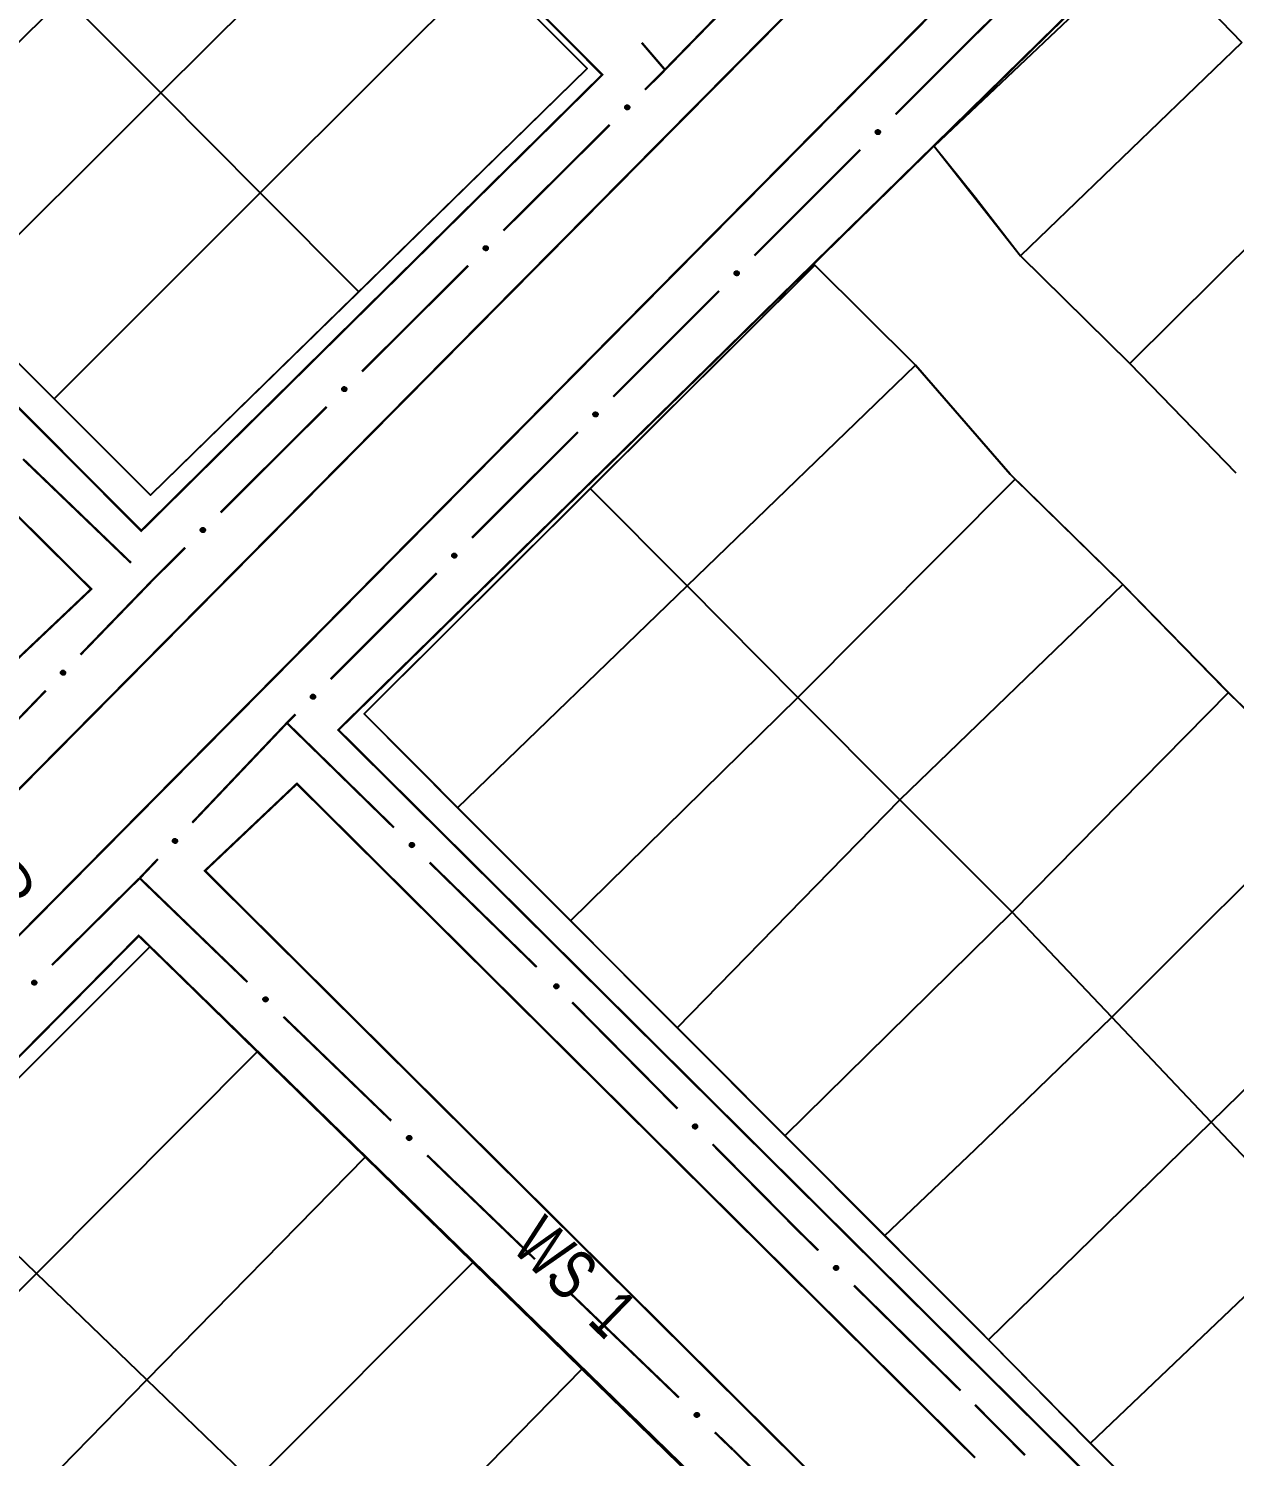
# Model space of a CAD drawing. Extents: x 205150 to 206910, y 4858726 to 4860849.
# Drawn here: x 205720.7 to 205817.3, y 4860482.7 to 4860597.2 of the extents above; entities that cross this region are included whole.
import ezdxf

# ---------------------------------------------------------------- set-up
doc = ezdxf.new("R2010")
doc.units = 0
doc.header["$LTSCALE"] = 1.5
doc.header["$MEASUREMENT"] = 0
doc.linetypes.add('TRACO_25', pattern=[8, 3, -1, 1, -1, 1, -1])
for name, color, linetype in [('CD-MALHA-LOTES', 7, 'CONTINUOUS'), ('RU-QUADRAS', 6, 'CONTINUOUS'), ('SV-EIXO-RUA-N-PAV', 6, 'CONTINUOUS'), ('SV-RUA-NAO-PAV-S-GUIA-C-GUIA', 7, 'CONTINUOUS'), ('SV-TXT-RUA-N-PAV-S-GUIA-C-GUIA', 7, 'CONTINUOUS')]:
    doc.layers.add(name, color=color, linetype=linetype)
doc.styles.add('ARIAL', font='ARIAL.TTF')

msp = doc.modelspace()

# ---------------------------------------------------------------- linework, layer by layer
at = {"layer": 'CD-MALHA-LOTES'}
for points in [[(205731.26, 4860592.01), (205749.38, 4860610.04)], [(205810.28, 4860603.91), (205793.21, 4860587.75), (205796.49, 4860583.66), (205800.13, 4860578.96)], [(205810.28, 4860603.91), (205817.86, 4860596.05)], [(205739.22, 4860584), (205757.32, 4860602.08)], [(205757.32, 4860602.08), (205765.4, 4860593.97), (205747.11, 4860576.08)], [(205706.9, 4860583.33), (205723.55, 4860599.75)], [(205723.55, 4860599.75), (205731.26, 4860592.01)], [(205817.86, 4860596.05), (205800.13, 4860578.96)], [(205714.69, 4860575.52), (205731.26, 4860592.01)], [(205731.26, 4860592.01), (205739.22, 4860584)], [(205826.14, 4860587.46), (205808.9, 4860570.34)], [(205722.71, 4860567.5), (205739.22, 4860584)], [(205739.22, 4860584), (205747.11, 4860576.08)], [(205808.9, 4860570.34), (205800.13, 4860578.96)], [(205765.66, 4860560.3), (205783.65, 4860578.22), (205791.72, 4860570.2)], [(205714.69, 4860575.52), (205722.71, 4860567.5)], [(205747.11, 4860576.08), (205730.42, 4860559.77), (205722.71, 4860567.5)], [(205773.42, 4860552.5), (205791.72, 4860570.2)], [(205791.72, 4860570.2), (205799.3, 4860561.46), (205799.7, 4860561.07)], [(205817.39, 4860561.57), (205808.9, 4860570.34)], [(205782.3, 4860543.57), (205799.7, 4860561.07)], [(205808.32, 4860552.62), (205799.7, 4860561.07)], [(205755.03, 4860534.72), (205747.53, 4860542.24), (205765.66, 4860560.3)], [(205773.42, 4860552.5), (205765.66, 4860560.3)], [(205755.03, 4860534.72), (205773.42, 4860552.5)], [(205782.3, 4860543.57), (205773.42, 4860552.5)], [(205808.32, 4860552.62), (205790.47, 4860535.37)], [(205808.32, 4860552.62), (205816.79, 4860543.95)], [(205764.07, 4860525.65), (205782.3, 4860543.57)], [(205790.47, 4860535.37), (205782.3, 4860543.57)], [(205816.79, 4860543.95), (205799.45, 4860526.37)], [(205816.79, 4860543.95), (205825.21, 4860535.68)], [(205772.61, 4860517.08), (205790.47, 4860535.37)], [(205799.45, 4860526.37), (205796.49, 4860529.31), (205790.47, 4860535.37)], [(205825.21, 4860535.68), (205807.45, 4860517.93)], [(205755.03, 4860534.72), (205764.07, 4860525.65)], [(205815.41, 4860509.53), (205833.66, 4860527.36)], [(205781.24, 4860508.43), (205799.45, 4860526.37)], [(205807.45, 4860517.93), (205799.45, 4860526.37)], [(205764.07, 4860525.65), (205772.61, 4860517.08)], [(205712.57, 4860505.81), (205730.36, 4860523.59), (205738.98, 4860515.16)], [(205772.61, 4860517.08), (205781.24, 4860508.43)], [(205789.22, 4860500.42), (205796.49, 4860507.34), (205807.45, 4860517.93)], [(205815.41, 4860509.53), (205807.45, 4860517.93)], [(205721.3, 4860497.39), (205738.98, 4860515.16)], [(205747.62, 4860506.72), (205738.98, 4860515.16)], [(205797.57, 4860492.09), (205815.41, 4860509.53)], [(205823.63, 4860500.85), (205815.41, 4860509.53)], [(205781.24, 4860508.43), (205789.22, 4860500.42)], [(205730.13, 4860488.87), (205747.62, 4860506.72)], [(205756.26, 4860498.27), (205747.62, 4860506.72)], [(205721.3, 4860497.39), (205712.57, 4860505.81)], [(205789.22, 4860500.42), (205797.57, 4860492.09)], [(205823.63, 4860500.85), (205805.73, 4860483.79)], [(205738.64, 4860480.65), (205756.26, 4860498.27)], [(205764.99, 4860489.74), (205756.26, 4860498.27)], [(205704.03, 4860480.03), (205721.3, 4860497.39)], [(205730.13, 4860488.87), (205721.3, 4860497.39)], [(205805.73, 4860483.79), (205797.57, 4860492.09)], [(205747.61, 4860472), (205764.99, 4860489.74)], [(205773.91, 4860481.02), (205764.99, 4860489.74)], [(205712.88, 4860471.25), (205730.13, 4860488.87)], [(205738.64, 4860480.65), (205730.13, 4860488.87)], [(205805.73, 4860483.79), (205814.63, 4860474.9)]]:
    msp.add_lwpolyline(points, dxfattribs=at)
at = {"layer": 'RU-QUADRAS'}
for points in [[(205640.7, 4860718.18), (205729.21, 4860630.27), (205765.4, 4860593.97), (205730.42, 4860559.77), (205660, 4860630.27), (205612.53, 4860676.96)], [(205730.36, 4860523.59), (205738.98, 4860515.16), (205747.62, 4860506.72), (205756.26, 4860498.27), (205764.99, 4860489.74), (205773.91, 4860481.02), (205781.98, 4860473.13), (205789.89, 4860465.39), (205798.71, 4860456.32), (205807.12, 4860447.72), (205796.49, 4860436.51), (205772.31, 4860412.38), (205695.37, 4860488.6)]]:
    msp.add_lwpolyline(points, close=True, dxfattribs=at)
for points in [[(205828.22, 4860621.73), (205810.28, 4860603.91), (205793.21, 4860587.75), (205800.13, 4860578.96), (205808.9, 4860570.34), (205817.39, 4860561.57)], [(205824.87, 4860536.01), (205816.45, 4860544.28), (205807.99, 4860552.97), (205799.3, 4860561.46), (205791.72, 4860570.2), (205783.65, 4860578.22), (205747.53, 4860542.24), (205796.49, 4860493.19), (205805.39, 4860484.13), (205814.3, 4860475.23), (205822.89, 4860466.74)]]:
    msp.add_lwpolyline(points, dxfattribs=at)
at = {"layer": 'SV-EIXO-RUA-N-PAV', "const_width": 0.18, "flags": 128}
for points in [[(205796.49, 4860596.66), (205805.07, 4860605.05)], [(205771.64, 4860593.87), (205778.44, 4860600.84)], [(205769.78, 4860596.04), (205771.08, 4860594.52)], [(205790.12, 4860590.29), (205796.48, 4860596.65)], [(205796.48, 4860596.65), (205796.49, 4860596.66)], [(205770.04, 4860592.27), (205771.46, 4860593.68)], [(205771.08, 4860594.52), (205771.64, 4860593.87)], [(205771.46, 4860593.68), (205771.64, 4860593.87)], [(205758.7, 4860580.98), (205767.21, 4860589.45)], [(205778.81, 4860578.98), (205787.29, 4860587.46)], [(205747.37, 4860569.69), (205755.87, 4860578.16)], [(205767.49, 4860567.66), (205775.98, 4860576.15)], [(205736.04, 4860558.39), (205744.54, 4860566.86)], [(205757.86, 4860558.03), (205764.66, 4860564.83)], [(205720.21, 4860562.67), (205728.86, 4860554.35)], [(205756.18, 4860556.35), (205757.59, 4860557.76)], [(205757.59, 4860557.76), (205757.86, 4860558.03)], [(205730.44, 4860552.82), (205733.2, 4860555.57)], [(205724.81, 4860546.99), (205730.37, 4860552.74)], [(205730.37, 4860552.74), (205730.44, 4860552.82)], [(205744.86, 4860545.03), (205753.35, 4860553.52)], [(205718.77, 4860540.73), (205722.03, 4860544.11)], [(205741.35, 4860541.52), (205742.04, 4860542.21)], [(205733.76, 4860533.52), (205741.33, 4860541.5)], [(205741.33, 4860541.5), (205741.35, 4860541.52)], [(205741.35, 4860541.52), (205749.93, 4860533.13)], [(205729.56, 4860529.08), (205731.01, 4860530.61)], [(205752.79, 4860530.33), (205761.37, 4860521.95)], [(205722.53, 4860522.12), (205728.92, 4860528.46)], [(205728.92, 4860528.46), (205729.56, 4860529.08)], [(205729.56, 4860529.08), (205738.19, 4860520.75)], [(205764.21, 4860519.13), (205772.65, 4860510.6)], [(205741.07, 4860517.98), (205749.71, 4860509.64)], [(205775.46, 4860507.75), (205781.79, 4860501.36)], [(205752.59, 4860506.87), (205754.75, 4860504.78)], [(205754.75, 4860504.78), (205755.15, 4860504.4)], [(205755.15, 4860504.4), (205761.23, 4860498.54)], [(205781.79, 4860501.36), (205782.03, 4860501.11)], [(205782.03, 4860501.11), (205783.93, 4860499.25)], [(205786.78, 4860496.44), (205795.32, 4860488.02)], [(205764.11, 4860495.77), (205772.76, 4860487.45)], [(205796.96, 4860486.39), (205796.49, 4860486.87)], [(205800.49, 4860482.84), (205796.96, 4860486.39)], [(205775.64, 4860484.67), (205777.08, 4860483.28)], [(205777.08, 4860483.28), (205777.11, 4860483.26)], [(205777.11, 4860483.26), (205784.19, 4860476.25)]]:
    msp.add_lwpolyline(points, dxfattribs=at)
at = {"layer": 'SV-EIXO-RUA-N-PAV', "flags": 128}
for points in [[(205768.44, 4860590.84), (205768.59, 4860591.04)], [(205768.44, 4860590.86), (205768.57, 4860591.03)], [(205768.44, 4860590.89), (205768.55, 4860591.03)], [(205768.45, 4860590.79), (205768.64, 4860591.04)], [(205768.45, 4860590.81), (205768.62, 4860591.03)], [(205768.45, 4860590.91), (205768.53, 4860591.01)], [(205768.45, 4860590.93), (205768.52, 4860591.01)], [(205768.46, 4860590.78), (205768.66, 4860591.03)], [(205768.47, 4860590.76), (205768.68, 4860591.02)], [(205768.48, 4860590.75), (205768.7, 4860591.01)], [(205768.49, 4860590.74), (205768.72, 4860591.01)], [(205768.51, 4860590.73), (205768.73, 4860590.99)], [(205768.52, 4860590.71), (205768.74, 4860590.99)], [(205768.54, 4860590.71), (205768.75, 4860590.97)], [(205768.55, 4860590.69), (205768.77, 4860590.96)], [(205768.57, 4860590.69), (205768.77, 4860590.94)], [(205768.59, 4860590.69), (205768.78, 4860590.92)], [(205768.62, 4860590.69), (205768.79, 4860590.9)], [(205768.64, 4860590.68), (205768.79, 4860590.88)], [(205768.66, 4860590.7), (205768.79, 4860590.85)], [(205768.68, 4860590.7), (205768.79, 4860590.84)], [(205768.7, 4860590.71), (205768.78, 4860590.81)], [(205768.71, 4860590.71), (205768.78, 4860590.79)], [(205788.52, 4860588.9), (205788.63, 4860589.04)], [(205788.53, 4860588.83), (205788.7, 4860589.05)], [(205788.53, 4860588.81), (205788.72, 4860589.05)], [(205788.53, 4860588.85), (205788.67, 4860589.05)], [(205788.53, 4860588.88), (205788.65, 4860589.04)], [(205788.53, 4860588.92), (205788.61, 4860589.02)], [(205788.53, 4860588.94), (205788.6, 4860589.02)], [(205788.55, 4860588.8), (205788.74, 4860589.04)], [(205788.55, 4860588.78), (205788.77, 4860589.04)], [(205788.57, 4860588.77), (205788.78, 4860589.03)], [(205788.58, 4860588.75), (205788.8, 4860589.02)], [(205788.59, 4860588.74), (205788.81, 4860589.01)], [(205788.6, 4860588.73), (205788.83, 4860589)], [(205788.62, 4860588.72), (205788.84, 4860588.98)], [(205788.63, 4860588.71), (205788.85, 4860588.97)], [(205788.66, 4860588.71), (205788.85, 4860588.95)], [(205788.68, 4860588.7), (205788.87, 4860588.94)], [(205788.7, 4860588.7), (205788.87, 4860588.92)], [(205788.72, 4860588.7), (205788.88, 4860588.9)], [(205788.75, 4860588.71), (205788.87, 4860588.87)], [(205788.77, 4860588.71), (205788.88, 4860588.85)], [(205788.78, 4860588.72), (205788.87, 4860588.82)], [(205788.8, 4860588.73), (205788.87, 4860588.81)], [(205757.11, 4860579.52), (205757.28, 4860579.74)], [(205757.11, 4860579.54), (205757.26, 4860579.74)], [(205757.11, 4860579.57), (205757.23, 4860579.73)], [(205757.11, 4860579.59), (205757.22, 4860579.73)], [(205757.11, 4860579.62), (205757.2, 4860579.72)], [(205757.12, 4860579.5), (205757.31, 4860579.74)], [(205757.12, 4860579.63), (205757.19, 4860579.72)], [(205757.13, 4860579.49), (205757.32, 4860579.73)], [(205757.14, 4860579.47), (205757.35, 4860579.73)], [(205757.15, 4860579.46), (205757.36, 4860579.72)], [(205757.16, 4860579.44), (205757.38, 4860579.72)], [(205757.17, 4860579.43), (205757.4, 4860579.7)], [(205757.19, 4860579.42), (205757.41, 4860579.69)], [(205757.2, 4860579.41), (205757.42, 4860579.68)], [(205757.22, 4860579.4), (205757.43, 4860579.67)], [(205757.24, 4860579.4), (205757.44, 4860579.64)], [(205757.26, 4860579.39), (205757.45, 4860579.63)], [(205757.28, 4860579.4), (205757.45, 4860579.61)], [(205757.31, 4860579.39), (205757.46, 4860579.59)], [(205757.33, 4860579.4), (205757.45, 4860579.56)], [(205757.35, 4860579.4), (205757.46, 4860579.54)], [(205757.37, 4860579.41), (205757.45, 4860579.52)], [(205757.38, 4860579.42), (205757.45, 4860579.5)], [(205777.21, 4860577.54), (205777.36, 4860577.74)], [(205777.21, 4860577.56), (205777.34, 4860577.73)], [(205777.21, 4860577.59), (205777.32, 4860577.73)], [(205777.22, 4860577.5), (205777.41, 4860577.74)], [(205777.22, 4860577.52), (205777.38, 4860577.73)], [(205777.22, 4860577.61), (205777.3, 4860577.71)], [(205777.22, 4860577.63), (205777.29, 4860577.71)], [(205777.23, 4860577.48), (205777.43, 4860577.73)], [(205777.24, 4860577.46), (205777.45, 4860577.73)], [(205777.25, 4860577.45), (205777.46, 4860577.72)], [(205777.26, 4860577.44), (205777.49, 4860577.71)], [(205777.28, 4860577.43), (205777.5, 4860577.7)], [(205777.29, 4860577.41), (205777.51, 4860577.69)], [(205777.31, 4860577.41), (205777.52, 4860577.67)], [(205777.32, 4860577.4), (205777.53, 4860577.66)], [(205777.34, 4860577.39), (205777.54, 4860577.64)], [(205777.36, 4860577.39), (205777.55, 4860577.63)], [(205777.39, 4860577.39), (205777.55, 4860577.6)], [(205777.41, 4860577.39), (205777.56, 4860577.59)], [(205777.43, 4860577.4), (205777.56, 4860577.56)], [(205777.45, 4860577.4), (205777.56, 4860577.54)], [(205777.47, 4860577.41), (205777.55, 4860577.51)], [(205777.48, 4860577.41), (205777.55, 4860577.5)], [(205745.77, 4860568.25), (205745.92, 4860568.45)], [(205745.77, 4860568.28), (205745.9, 4860568.44)], [(205745.77, 4860568.3), (205745.88, 4860568.44)], [(205745.78, 4860568.23), (205745.95, 4860568.45)], [(205745.78, 4860568.21), (205745.97, 4860568.45)], [(205745.78, 4860568.32), (205745.86, 4860568.42)], [(205745.78, 4860568.34), (205745.85, 4860568.42)], [(205745.8, 4860568.2), (205745.99, 4860568.44)], [(205745.8, 4860568.18), (205746.02, 4860568.44)], [(205745.82, 4860568.17), (205746.03, 4860568.43)], [(205745.82, 4860568.15), (205746.05, 4860568.42)], [(205745.84, 4860568.14), (205746.06, 4860568.41)], [(205745.85, 4860568.13), (205746.08, 4860568.4)], [(205745.87, 4860568.12), (205746.08, 4860568.38)], [(205745.88, 4860568.11), (205746.1, 4860568.37)], [(205745.91, 4860568.11), (205746.1, 4860568.35)], [(205745.92, 4860568.1), (205746.11, 4860568.34)], [(205745.95, 4860568.1), (205746.12, 4860568.32)], [(205745.97, 4860568.1), (205746.12, 4860568.3)], [(205746, 4860568.11), (205746.12, 4860568.27)], [(205746.01, 4860568.11), (205746.12, 4860568.25)], [(205746.03, 4860568.12), (205746.12, 4860568.22)], [(205746.05, 4860568.13), (205746.11, 4860568.21)], [(205765.9, 4860566.2), (205766.07, 4860566.42)], [(205765.9, 4860566.22), (205766.05, 4860566.42)], [(205765.9, 4860566.25), (205766.02, 4860566.41)], [(205765.9, 4860566.27), (205766.01, 4860566.41)], [(205765.9, 4860566.3), (205765.99, 4860566.4)], [(205765.91, 4860566.18), (205766.1, 4860566.42)], [(205765.91, 4860566.31), (205765.97, 4860566.4)], [(205765.92, 4860566.17), (205766.11, 4860566.42)], [(205765.93, 4860566.15), (205766.14, 4860566.41)], [(205765.94, 4860566.14), (205766.15, 4860566.4)], [(205765.95, 4860566.12), (205766.17, 4860566.4)], [(205765.96, 4860566.11), (205766.19, 4860566.38)], [(205765.98, 4860566.1), (205766.2, 4860566.37)], [(205765.99, 4860566.09), (205766.21, 4860566.36)], [(205766.01, 4860566.08), (205766.22, 4860566.35)], [(205766.03, 4860566.08), (205766.23, 4860566.33)], [(205766.05, 4860566.07), (205766.24, 4860566.31)], [(205766.07, 4860566.08), (205766.24, 4860566.29)], [(205766.1, 4860566.07), (205766.25, 4860566.27)], [(205766.12, 4860566.08), (205766.24, 4860566.24)], [(205766.14, 4860566.08), (205766.25, 4860566.22)], [(205766.16, 4860566.1), (205766.24, 4860566.2)], [(205766.17, 4860566.1), (205766.24, 4860566.18)], [(205734.44, 4860556.96), (205734.59, 4860557.16)], [(205734.44, 4860556.98), (205734.56, 4860557.15)], [(205734.44, 4860557.01), (205734.55, 4860557.15)], [(205734.44, 4860557.03), (205734.53, 4860557.13)], [(205734.45, 4860556.92), (205734.64, 4860557.16)], [(205734.45, 4860556.94), (205734.61, 4860557.15)], [(205734.45, 4860557.05), (205734.52, 4860557.13)], [(205734.46, 4860556.9), (205734.66, 4860557.15)], [(205734.47, 4860556.88), (205734.68, 4860557.15)], [(205734.48, 4860556.87), (205734.69, 4860557.14)], [(205734.49, 4860556.86), (205734.71, 4860557.13)], [(205734.51, 4860556.85), (205734.73, 4860557.12)], [(205734.52, 4860556.83), (205734.74, 4860557.11)], [(205734.54, 4860556.83), (205734.75, 4860557.09)], [(205734.55, 4860556.82), (205734.76, 4860557.08)], [(205734.57, 4860556.81), (205734.77, 4860557.06)], [(205734.59, 4860556.81), (205734.78, 4860557.05)], [(205734.62, 4860556.81), (205734.78, 4860557.02)], [(205734.64, 4860556.81), (205734.79, 4860557.01)], [(205734.66, 4860556.82), (205734.78, 4860556.98)], [(205734.68, 4860556.82), (205734.79, 4860556.96)], [(205734.7, 4860556.83), (205734.78, 4860556.93)], [(205734.71, 4860556.83), (205734.78, 4860556.92)], [(205754.58, 4860554.91), (205754.73, 4860555.11)], [(205754.58, 4860554.94), (205754.71, 4860555.1)], [(205754.58, 4860554.96), (205754.69, 4860555.1)], [(205754.59, 4860554.89), (205754.76, 4860555.11)], [(205754.59, 4860554.87), (205754.78, 4860555.11)], [(205754.59, 4860554.98), (205754.67, 4860555.08)], [(205754.59, 4860555), (205754.66, 4860555.08)], [(205754.61, 4860554.86), (205754.8, 4860555.1)], [(205754.61, 4860554.84), (205754.82, 4860555.1)], [(205754.63, 4860554.83), (205754.84, 4860555.09)], [(205754.64, 4860554.81), (205754.86, 4860555.08)], [(205754.65, 4860554.8), (205754.87, 4860555.07)], [(205754.66, 4860554.79), (205754.89, 4860555.06)], [(205754.68, 4860554.78), (205754.89, 4860555.04)], [(205754.69, 4860554.77), (205754.91, 4860555.03)], [(205754.72, 4860554.76), (205754.91, 4860555.01)], [(205754.73, 4860554.76), (205754.92, 4860555)], [(205754.76, 4860554.76), (205754.93, 4860554.98)], [(205754.78, 4860554.76), (205754.93, 4860554.96)], [(205754.81, 4860554.77), (205754.93, 4860554.93)], [(205754.82, 4860554.77), (205754.93, 4860554.91)], [(205754.84, 4860554.78), (205754.93, 4860554.88)], [(205754.86, 4860554.79), (205754.92, 4860554.87)], [(205723.24, 4860545.53), (205723.39, 4860545.73)], [(205723.24, 4860545.55), (205723.36, 4860545.72)], [(205723.24, 4860545.57), (205723.35, 4860545.72)], [(205723.25, 4860545.48), (205723.44, 4860545.73)], [(205723.25, 4860545.5), (205723.41, 4860545.72)], [(205723.25, 4860545.6), (205723.33, 4860545.7)], [(205723.25, 4860545.62), (205723.32, 4860545.7)], [(205723.27, 4860545.47), (205723.46, 4860545.72)], [(205723.27, 4860545.45), (205723.48, 4860545.72)], [(205723.29, 4860545.44), (205723.49, 4860545.71)], [(205723.3, 4860545.43), (205723.51, 4860545.7)], [(205723.31, 4860545.42), (205723.53, 4860545.69)], [(205723.32, 4860545.4), (205723.54, 4860545.68)], [(205723.34, 4860545.4), (205723.55, 4860545.66)], [(205723.36, 4860545.39), (205723.56, 4860545.65)], [(205723.38, 4860545.38), (205723.57, 4860545.63)], [(205723.4, 4860545.38), (205723.58, 4860545.62)], [(205723.42, 4860545.38), (205723.59, 4860545.6)], [(205723.45, 4860545.38), (205723.59, 4860545.58)], [(205723.47, 4860545.39), (205723.59, 4860545.55)], [(205723.49, 4860545.39), (205723.59, 4860545.53)], [(205723.5, 4860545.4), (205723.59, 4860545.5)], [(205723.52, 4860545.41), (205723.59, 4860545.49)], [(205743.27, 4860543.6), (205743.42, 4860543.8)], [(205743.27, 4860543.62), (205743.39, 4860543.79)], [(205743.27, 4860543.65), (205743.38, 4860543.79)], [(205743.27, 4860543.67), (205743.36, 4860543.77)], [(205743.28, 4860543.55), (205743.47, 4860543.8)], [(205743.28, 4860543.57), (205743.44, 4860543.79)], [(205743.28, 4860543.69), (205743.35, 4860543.77)], [(205743.29, 4860543.54), (205743.49, 4860543.79)], [(205743.3, 4860543.52), (205743.51, 4860543.78)], [(205743.31, 4860543.51), (205743.52, 4860543.77)], [(205743.32, 4860543.5), (205743.54, 4860543.77)], [(205743.34, 4860543.49), (205743.56, 4860543.75)], [(205743.35, 4860543.47), (205743.57, 4860543.75)], [(205743.37, 4860543.47), (205743.58, 4860543.73)], [(205743.38, 4860543.45), (205743.59, 4860543.72)], [(205743.4, 4860543.45), (205743.6, 4860543.7)], [(205743.42, 4860543.45), (205743.61, 4860543.69)], [(205743.45, 4860543.45), (205743.61, 4860543.66)], [(205743.47, 4860543.45), (205743.62, 4860543.64)], [(205743.49, 4860543.46), (205743.62, 4860543.61)], [(205743.51, 4860543.46), (205743.62, 4860543.6)], [(205743.53, 4860543.47), (205743.61, 4860543.57)], [(205743.54, 4860543.47), (205743.61, 4860543.55)], [(205732.2, 4860532.09), (205732.31, 4860532.23)], [(205732.21, 4860532.02), (205732.37, 4860532.24)], [(205732.21, 4860532.04), (205732.35, 4860532.24)], [(205732.21, 4860532.06), (205732.32, 4860532.23)], [(205732.21, 4860532.11), (205732.29, 4860532.21)], [(205732.21, 4860532.13), (205732.28, 4860532.21)], [(205732.22, 4860532), (205732.4, 4860532.24)], [(205732.23, 4860531.98), (205732.42, 4860532.23)], [(205732.23, 4860531.96), (205732.44, 4860532.23)], [(205732.25, 4860531.95), (205732.45, 4860532.22)], [(205732.26, 4860531.94), (205732.47, 4860532.22)], [(205732.27, 4860531.93), (205732.49, 4860532.2)], [(205732.29, 4860531.92), (205732.5, 4860532.19)], [(205732.3, 4860531.91), (205732.51, 4860532.18)], [(205732.32, 4860531.9), (205732.52, 4860532.17)], [(205732.34, 4860531.9), (205732.53, 4860532.15)], [(205732.36, 4860531.89), (205732.54, 4860532.13)], [(205732.39, 4860531.89), (205732.55, 4860532.11)], [(205732.41, 4860531.89), (205732.55, 4860532.09)], [(205732.43, 4860531.9), (205732.55, 4860532.06)], [(205732.45, 4860531.9), (205732.56, 4860532.05)], [(205732.47, 4860531.91), (205732.55, 4860532.02)], [(205732.48, 4860531.92), (205732.55, 4860532)], [(205751.25, 4860531.87), (205751.51, 4860531.66)], [(205751.26, 4860531.88), (205751.52, 4860531.67)], [(205751.28, 4860531.89), (205751.53, 4860531.7)], [(205751.29, 4860531.9), (205751.54, 4860531.72)], [(205751.31, 4860531.9), (205751.53, 4860531.74)], [(205751.33, 4860531.91), (205751.54, 4860531.76)], [(205751.36, 4860531.91), (205751.52, 4860531.79)], [(205751.38, 4860531.91), (205751.52, 4860531.8)], [(205751.41, 4860531.91), (205751.51, 4860531.83)], [(205751.42, 4860531.9), (205751.51, 4860531.84)], [(205751.18, 4860531.71), (205751.39, 4860531.56)], [(205751.19, 4860531.8), (205751.46, 4860531.59)], [(205751.19, 4860531.78), (205751.44, 4860531.58)], [(205751.19, 4860531.76), (205751.43, 4860531.57)], [(205751.19, 4860531.73), (205751.4, 4860531.57)], [(205751.2, 4860531.81), (205751.47, 4860531.6)], [(205751.2, 4860531.69), (205751.36, 4860531.57)], [(205751.2, 4860531.67), (205751.34, 4860531.56)], [(205751.21, 4860531.83), (205751.49, 4860531.61)], [(205751.21, 4860531.65), (205751.31, 4860531.57)], [(205751.21, 4860531.64), (205751.3, 4860531.57)], [(205751.22, 4860531.84), (205751.49, 4860531.62)], [(205751.23, 4860531.86), (205751.51, 4860531.64)], [(205720.93, 4860520.69), (205721.08, 4860520.89)], [(205720.93, 4860520.72), (205721.06, 4860520.88)], [(205720.93, 4860520.74), (205721.04, 4860520.88)], [(205720.94, 4860520.67), (205721.1, 4860520.89)], [(205720.94, 4860520.65), (205721.13, 4860520.89)], [(205720.94, 4860520.76), (205721.02, 4860520.86)], [(205720.94, 4860520.78), (205721.01, 4860520.86)], [(205720.95, 4860520.64), (205721.15, 4860520.88)], [(205720.96, 4860520.62), (205721.17, 4860520.88)], [(205720.97, 4860520.61), (205721.18, 4860520.87)], [(205720.98, 4860520.59), (205721.21, 4860520.86)], [(205721, 4860520.58), (205721.22, 4860520.85)], [(205721.01, 4860520.57), (205721.23, 4860520.84)], [(205721.03, 4860520.56), (205721.24, 4860520.82)], [(205721.04, 4860520.55), (205721.25, 4860520.81)], [(205721.06, 4860520.54), (205721.26, 4860520.79)], [(205721.08, 4860520.54), (205721.27, 4860520.78)], [(205721.11, 4860520.54), (205721.27, 4860520.76)], [(205721.13, 4860520.54), (205721.28, 4860520.74)], [(205721.15, 4860520.55), (205721.28, 4860520.71)], [(205721.17, 4860520.55), (205721.28, 4860520.69)], [(205721.19, 4860520.56), (205721.27, 4860520.66)], [(205721.2, 4860520.57), (205721.27, 4860520.65)], [(205762.77, 4860520.44), (205763.01, 4860520.25)], [(205762.78, 4860520.48), (205763.04, 4860520.26)], [(205762.78, 4860520.45), (205763.02, 4860520.26)], [(205762.79, 4860520.49), (205763.05, 4860520.27)], [(205762.8, 4860520.51), (205763.07, 4860520.28)], [(205762.81, 4860520.52), (205763.08, 4860520.3)], [(205762.82, 4860520.54), (205763.09, 4860520.31)], [(205762.84, 4860520.55), (205763.1, 4860520.33)], [(205762.85, 4860520.56), (205763.11, 4860520.34)], [(205762.87, 4860520.56), (205763.11, 4860520.37)], [(205762.88, 4860520.58), (205763.12, 4860520.39)], [(205762.9, 4860520.58), (205763.12, 4860520.41)], [(205762.92, 4860520.59), (205763.12, 4860520.44)], [(205762.95, 4860520.59), (205763.11, 4860520.46)], [(205762.97, 4860520.59), (205763.11, 4860520.48)], [(205763, 4860520.58), (205763.09, 4860520.5)], [(205763.01, 4860520.58), (205763.09, 4860520.51)], [(205739.46, 4860519.41), (205739.71, 4860519.22)], [(205739.46, 4860519.39), (205739.7, 4860519.2)], [(205739.46, 4860519.36), (205739.68, 4860519.2)], [(205739.46, 4860519.34), (205739.66, 4860519.19)], [(205739.47, 4860519.43), (205739.73, 4860519.22)], [(205739.47, 4860519.32), (205739.63, 4860519.2)], [(205739.47, 4860519.3), (205739.61, 4860519.19)], [(205739.48, 4860519.46), (205739.76, 4860519.24)], [(205739.48, 4860519.44), (205739.74, 4860519.23)], [(205739.48, 4860519.28), (205739.59, 4860519.2)], [(205739.5, 4860519.47), (205739.77, 4860519.26)], [(205739.51, 4860519.49), (205739.78, 4860519.27)], [(205739.52, 4860519.5), (205739.79, 4860519.29)], [(205739.53, 4860519.51), (205739.8, 4860519.31)], [(205739.55, 4860519.52), (205739.8, 4860519.33)], [(205739.56, 4860519.53), (205739.81, 4860519.35)], [(205739.58, 4860519.54), (205739.8, 4860519.37)], [(205739.61, 4860519.54), (205739.81, 4860519.4)], [(205739.63, 4860519.54), (205739.8, 4860519.42)], [(205739.65, 4860519.54), (205739.8, 4860519.44)], [(205739.68, 4860519.54), (205739.78, 4860519.46)], [(205739.7, 4860519.54), (205739.78, 4860519.47)], [(205762.77, 4860520.41), (205762.99, 4860520.24)], [(205762.77, 4860520.39), (205762.97, 4860520.24)], [(205762.78, 4860520.37), (205762.94, 4860520.24)], [(205762.78, 4860520.35), (205762.92, 4860520.24)], [(205762.79, 4860520.33), (205762.89, 4860520.24)], [(205762.8, 4860520.32), (205762.88, 4860520.25)], [(205739.49, 4860519.27), (205739.57, 4860519.2)], [(205773.88, 4860509.21), (205774.12, 4860509.02)], [(205773.88, 4860509.16), (205774.08, 4860509)], [(205773.89, 4860509.25), (205774.15, 4860509.03)], [(205773.89, 4860509.22), (205774.13, 4860509.03)], [(205773.89, 4860509.18), (205774.1, 4860509.01)], [(205773.89, 4860509.13), (205774.05, 4860509.01)], [(205773.89, 4860509.12), (205774.03, 4860509)], [(205773.9, 4860509.26), (205774.17, 4860509.04)], [(205773.9, 4860509.1), (205774.01, 4860509.01)], [(205773.91, 4860509.28), (205774.18, 4860509.05)], [(205773.91, 4860509.08), (205773.99, 4860509.01)], [(205773.92, 4860509.29), (205774.19, 4860509.07)], [(205773.93, 4860509.3), (205774.2, 4860509.08)], [(205773.95, 4860509.31), (205774.21, 4860509.1)], [(205773.96, 4860509.33), (205774.22, 4860509.11)], [(205773.98, 4860509.33), (205774.22, 4860509.14)], [(205773.99, 4860509.35), (205774.23, 4860509.16)], [(205774.01, 4860509.35), (205774.23, 4860509.18)], [(205774.03, 4860509.36), (205774.23, 4860509.21)], [(205774.06, 4860509.35), (205774.22, 4860509.23)], [(205774.08, 4860509.36), (205774.22, 4860509.25)], [(205774.11, 4860509.35), (205774.21, 4860509.27)], [(205774.12, 4860509.35), (205774.2, 4860509.28)], [(205750.97, 4860508.28), (205751.22, 4860508.1)], [(205750.97, 4860508.23), (205751.18, 4860508.08)], [(205750.98, 4860508.32), (205751.25, 4860508.11)], [(205750.98, 4860508.3), (205751.23, 4860508.11)], [(205750.98, 4860508.25), (205751.19, 4860508.09)], [(205750.98, 4860508.21), (205751.14, 4860508.09)], [(205750.98, 4860508.19), (205751.13, 4860508.08)], [(205750.99, 4860508.34), (205751.26, 4860508.13)], [(205751, 4860508.35), (205751.28, 4860508.14)], [(205751, 4860508.17), (205751.1, 4860508.09)], [(205751, 4860508.16), (205751.08, 4860508.09)], [(205751.01, 4860508.37), (205751.28, 4860508.15)], [(205751.02, 4860508.38), (205751.3, 4860508.16)], [(205751.04, 4860508.39), (205751.3, 4860508.18)], [(205751.05, 4860508.4), (205751.31, 4860508.2)], [(205751.07, 4860508.41), (205751.32, 4860508.22)], [(205751.08, 4860508.42), (205751.32, 4860508.24)], [(205751.1, 4860508.43), (205751.32, 4860508.26)], [(205751.12, 4860508.43), (205751.32, 4860508.29)], [(205751.15, 4860508.43), (205751.31, 4860508.31)], [(205751.17, 4860508.44), (205751.31, 4860508.33)], [(205751.19, 4860508.43), (205751.3, 4860508.35)], [(205751.21, 4860508.43), (205751.29, 4860508.36)], [(205785.18, 4860497.89), (205785.43, 4860497.69)], [(205785.18, 4860497.87), (205785.42, 4860497.68)], [(205785.18, 4860497.85), (205785.39, 4860497.68)], [(205785.18, 4860497.82), (205785.38, 4860497.67)], [(205785.19, 4860497.91), (205785.45, 4860497.7)], [(205785.19, 4860497.8), (205785.35, 4860497.68)], [(205785.19, 4860497.78), (205785.33, 4860497.67)], [(205785.2, 4860497.94), (205785.48, 4860497.72)], [(205785.2, 4860497.93), (205785.46, 4860497.71)], [(205785.2, 4860497.76), (205785.3, 4860497.68)], [(205785.2, 4860497.75), (205785.29, 4860497.68)], [(205785.22, 4860497.96), (205785.49, 4860497.74)], [(205785.23, 4860497.97), (205785.5, 4860497.75)], [(205785.24, 4860497.98), (205785.51, 4860497.77)], [(205785.25, 4860497.99), (205785.52, 4860497.78)], [(205785.27, 4860498), (205785.52, 4860497.81)], [(205785.28, 4860498.01), (205785.53, 4860497.83)], [(205785.3, 4860498.02), (205785.52, 4860497.85)], [(205785.33, 4860498.02), (205785.53, 4860497.88)], [(205785.35, 4860498.02), (205785.52, 4860497.9)], [(205785.37, 4860498.02), (205785.52, 4860497.92)], [(205785.4, 4860498.02), (205785.5, 4860497.94)], [(205785.42, 4860498.01), (205785.5, 4860497.95)], [(205762.5, 4860497.22), (205762.77, 4860497.01)], [(205762.5, 4860497.2), (205762.75, 4860497.01)], [(205762.5, 4860497.18), (205762.74, 4860497)], [(205762.5, 4860497.15), (205762.72, 4860496.99)], [(205762.5, 4860497.13), (205762.7, 4860496.98)], [(205762.51, 4860497.23), (205762.78, 4860497.03)], [(205762.51, 4860497.11), (205762.67, 4860496.99)], [(205762.51, 4860497.09), (205762.65, 4860496.98)], [(205762.52, 4860497.25), (205762.8, 4860497.03)], [(205762.52, 4860497.07), (205762.62, 4860496.99)], [(205762.52, 4860497.06), (205762.61, 4860496.99)], [(205762.53, 4860497.26), (205762.81, 4860497.05)], [(205762.54, 4860497.28), (205762.82, 4860497.06)], [(205762.56, 4860497.29), (205762.83, 4860497.08)], [(205762.57, 4860497.3), (205762.84, 4860497.1)], [(205762.59, 4860497.31), (205762.84, 4860497.12)], [(205762.6, 4860497.32), (205762.85, 4860497.14)], [(205762.62, 4860497.33), (205762.84, 4860497.16)], [(205762.64, 4860497.33), (205762.85, 4860497.19)], [(205762.67, 4860497.33), (205762.83, 4860497.21)], [(205762.69, 4860497.33), (205762.83, 4860497.23)], [(205762.72, 4860497.33), (205762.82, 4860497.25)], [(205762.73, 4860497.33), (205762.82, 4860497.26)], [(205774.03, 4860486.13), (205774.3, 4860485.92)], [(205774.03, 4860486.1), (205774.28, 4860485.91)], [(205774.04, 4860486.14), (205774.31, 4860485.93)], [(205774.05, 4860486.16), (205774.33, 4860485.94)], [(205774.06, 4860486.17), (205774.33, 4860485.95)], [(205774.07, 4860486.18), (205774.35, 4860485.97)], [(205774.09, 4860486.19), (205774.35, 4860485.99)], [(205774.1, 4860486.21), (205774.36, 4860486)], [(205774.12, 4860486.21), (205774.37, 4860486.02)], [(205774.13, 4860486.23), (205774.37, 4860486.04)], [(205774.15, 4860486.23), (205774.37, 4860486.07)], [(205774.17, 4860486.24), (205774.37, 4860486.09)], [(205774.2, 4860486.24), (205774.36, 4860486.12)], [(205774.22, 4860486.24), (205774.36, 4860486.13)], [(205774.24, 4860486.23), (205774.35, 4860486.15)], [(205774.26, 4860486.23), (205774.34, 4860486.16)], [(205774.02, 4860486.08), (205774.27, 4860485.9)], [(205774.02, 4860486.04), (205774.23, 4860485.89)], [(205774.03, 4860486.06), (205774.24, 4860485.9)], [(205774.03, 4860486.01), (205774.19, 4860485.89)], [(205774.03, 4860485.99), (205774.18, 4860485.89)], [(205774.05, 4860485.98), (205774.15, 4860485.9)], [(205774.05, 4860485.96), (205774.13, 4860485.9)]]:
    msp.add_lwpolyline(points, dxfattribs=at)
for points in [[(205768.44, 4860590.84), (205768.44, 4860590.89), (205768.45, 4860590.93), (205768.47, 4860590.96), (205768.49, 4860590.99), (205768.52, 4860591.01), (205768.55, 4860591.03), (205768.59, 4860591.04), (205768.64, 4860591.04), (205768.68, 4860591.02), (205768.72, 4860591.01), (205768.74, 4860590.99), (205768.77, 4860590.96), (205768.78, 4860590.92), (205768.79, 4860590.88), (205768.79, 4860590.84), (205768.78, 4860590.79), (205768.77, 4860590.76), (205768.74, 4860590.74), (205768.71, 4860590.71), (205768.68, 4860590.7), (205768.64, 4860590.68), (205768.59, 4860590.69), (205768.55, 4860590.69), (205768.52, 4860590.71), (205768.49, 4860590.74), (205768.47, 4860590.76), (205768.45, 4860590.79), (205768.44, 4860590.84)], [(205788.53, 4860588.85), (205788.52, 4860588.9), (205788.53, 4860588.94), (205788.55, 4860588.97), (205788.58, 4860589), (205788.6, 4860589.02), (205788.63, 4860589.04), (205788.67, 4860589.05), (205788.72, 4860589.05), (205788.77, 4860589.04), (205788.8, 4860589.02), (205788.83, 4860589), (205788.85, 4860588.97), (205788.87, 4860588.94), (205788.88, 4860588.9), (205788.88, 4860588.85), (205788.87, 4860588.81), (205788.85, 4860588.78), (205788.82, 4860588.75), (205788.8, 4860588.73), (205788.77, 4860588.71), (205788.72, 4860588.7), (205788.68, 4860588.7), (205788.63, 4860588.71), (205788.6, 4860588.73), (205788.58, 4860588.75), (205788.55, 4860588.78), (205788.53, 4860588.81), (205788.53, 4860588.85)], [(205757.11, 4860579.54), (205757.11, 4860579.59), (205757.12, 4860579.63), (205757.14, 4860579.67), (205757.16, 4860579.69), (205757.19, 4860579.72), (205757.22, 4860579.73), (205757.26, 4860579.74), (205757.31, 4860579.74), (205757.35, 4860579.73), (205757.38, 4860579.72), (205757.41, 4860579.69), (205757.43, 4860579.67), (205757.45, 4860579.63), (205757.46, 4860579.59), (205757.46, 4860579.54), (205757.45, 4860579.5), (205757.43, 4860579.47), (205757.41, 4860579.44), (205757.38, 4860579.42), (205757.35, 4860579.4), (205757.31, 4860579.39), (205757.26, 4860579.39), (205757.22, 4860579.4), (205757.19, 4860579.42), (205757.16, 4860579.44), (205757.14, 4860579.47), (205757.12, 4860579.5), (205757.11, 4860579.54)], [(205777.21, 4860577.54), (205777.21, 4860577.59), (205777.22, 4860577.63), (205777.24, 4860577.66), (205777.26, 4860577.69), (205777.29, 4860577.71), (205777.32, 4860577.73), (205777.36, 4860577.74), (205777.41, 4860577.74), (205777.45, 4860577.73), (205777.49, 4860577.71), (205777.51, 4860577.69), (205777.53, 4860577.66), (205777.55, 4860577.63), (205777.56, 4860577.59), (205777.56, 4860577.54), (205777.55, 4860577.5), (205777.53, 4860577.46), (205777.51, 4860577.44), (205777.48, 4860577.41), (205777.45, 4860577.4), (205777.41, 4860577.39), (205777.36, 4860577.39), (205777.32, 4860577.4), (205777.29, 4860577.41), (205777.26, 4860577.44), (205777.24, 4860577.46), (205777.22, 4860577.5), (205777.21, 4860577.54)], [(205745.77, 4860568.25), (205745.77, 4860568.3), (205745.78, 4860568.34), (205745.8, 4860568.37), (205745.82, 4860568.4), (205745.85, 4860568.42), (205745.88, 4860568.44), (205745.92, 4860568.45), (205745.97, 4860568.45), (205746.02, 4860568.44), (205746.05, 4860568.42), (205746.08, 4860568.4), (205746.1, 4860568.37), (205746.11, 4860568.34), (205746.12, 4860568.3), (205746.12, 4860568.25), (205746.11, 4860568.21), (205746.1, 4860568.18), (205746.07, 4860568.15), (205746.05, 4860568.13), (205746.01, 4860568.11), (205745.97, 4860568.1), (205745.92, 4860568.1), (205745.88, 4860568.11), (205745.85, 4860568.13), (205745.82, 4860568.15), (205745.8, 4860568.18), (205745.78, 4860568.21), (205745.77, 4860568.25)], [(205765.9, 4860566.22), (205765.9, 4860566.27), (205765.91, 4860566.31), (205765.92, 4860566.35), (205765.95, 4860566.37), (205765.97, 4860566.4), (205766.01, 4860566.41), (205766.05, 4860566.42), (205766.1, 4860566.42), (205766.14, 4860566.41), (205766.17, 4860566.4), (205766.2, 4860566.37), (205766.22, 4860566.35), (205766.24, 4860566.31), (205766.25, 4860566.27), (205766.25, 4860566.22), (205766.24, 4860566.18), (205766.22, 4860566.15), (205766.2, 4860566.12), (205766.17, 4860566.1), (205766.14, 4860566.08), (205766.1, 4860566.07), (205766.05, 4860566.07), (205766.01, 4860566.08), (205765.98, 4860566.1), (205765.95, 4860566.12), (205765.93, 4860566.15), (205765.91, 4860566.18), (205765.9, 4860566.22)], [(205734.44, 4860556.96), (205734.44, 4860557.01), (205734.45, 4860557.05), (205734.47, 4860557.08), (205734.49, 4860557.11), (205734.52, 4860557.13), (205734.55, 4860557.15), (205734.59, 4860557.16), (205734.64, 4860557.16), (205734.68, 4860557.15), (205734.71, 4860557.13), (205734.74, 4860557.11), (205734.76, 4860557.08), (205734.78, 4860557.05), (205734.79, 4860557.01), (205734.79, 4860556.96), (205734.78, 4860556.92), (205734.76, 4860556.88), (205734.74, 4860556.86), (205734.71, 4860556.83), (205734.68, 4860556.82), (205734.64, 4860556.81), (205734.59, 4860556.81), (205734.55, 4860556.82), (205734.52, 4860556.83), (205734.49, 4860556.86), (205734.47, 4860556.88), (205734.45, 4860556.92), (205734.44, 4860556.96)], [(205754.58, 4860554.91), (205754.58, 4860554.96), (205754.59, 4860555), (205754.61, 4860555.03), (205754.63, 4860555.06), (205754.66, 4860555.08), (205754.69, 4860555.1), (205754.73, 4860555.11), (205754.78, 4860555.11), (205754.82, 4860555.1), (205754.86, 4860555.08), (205754.89, 4860555.06), (205754.91, 4860555.03), (205754.92, 4860555), (205754.93, 4860554.96), (205754.93, 4860554.91), (205754.92, 4860554.87), (205754.91, 4860554.84), (205754.88, 4860554.81), (205754.86, 4860554.79), (205754.82, 4860554.77), (205754.78, 4860554.76), (205754.73, 4860554.76), (205754.69, 4860554.77), (205754.66, 4860554.79), (205754.64, 4860554.81), (205754.61, 4860554.84), (205754.59, 4860554.87), (205754.58, 4860554.91)], [(205723.24, 4860545.53), (205723.24, 4860545.57), (205723.25, 4860545.62), (205723.27, 4860545.65), (205723.29, 4860545.68), (205723.32, 4860545.7), (205723.35, 4860545.72), (205723.39, 4860545.73), (205723.44, 4860545.73), (205723.48, 4860545.72), (205723.51, 4860545.7), (205723.54, 4860545.68), (205723.56, 4860545.65), (205723.58, 4860545.62), (205723.59, 4860545.58), (205723.59, 4860545.53), (205723.59, 4860545.49), (205723.57, 4860545.46), (205723.54, 4860545.43), (205723.52, 4860545.41), (205723.49, 4860545.39), (205723.45, 4860545.38), (205723.4, 4860545.38), (205723.36, 4860545.39), (205723.32, 4860545.4), (205723.3, 4860545.43), (205723.27, 4860545.45), (205723.25, 4860545.48), (205723.24, 4860545.53)], [(205743.27, 4860543.6), (205743.27, 4860543.65), (205743.28, 4860543.69), (205743.3, 4860543.72), (205743.32, 4860543.75), (205743.35, 4860543.77), (205743.38, 4860543.79), (205743.42, 4860543.8), (205743.47, 4860543.8), (205743.51, 4860543.78), (205743.54, 4860543.77), (205743.57, 4860543.75), (205743.59, 4860543.72), (205743.61, 4860543.69), (205743.62, 4860543.64), (205743.62, 4860543.6), (205743.61, 4860543.55), (205743.59, 4860543.52), (205743.57, 4860543.5), (205743.54, 4860543.47), (205743.51, 4860543.46), (205743.47, 4860543.45), (205743.42, 4860543.45), (205743.38, 4860543.45), (205743.35, 4860543.47), (205743.32, 4860543.5), (205743.3, 4860543.52), (205743.28, 4860543.55), (205743.27, 4860543.6)], [(205732.21, 4860532.04), (205732.2, 4860532.09), (205732.21, 4860532.13), (205732.23, 4860532.16), (205732.25, 4860532.19), (205732.28, 4860532.21), (205732.31, 4860532.23), (205732.35, 4860532.24), (205732.4, 4860532.24), (205732.44, 4860532.23), (205732.47, 4860532.22), (205732.5, 4860532.19), (205732.52, 4860532.17), (205732.54, 4860532.13), (205732.55, 4860532.09), (205732.56, 4860532.05), (205732.55, 4860532), (205732.53, 4860531.97), (205732.51, 4860531.94), (205732.48, 4860531.92), (205732.45, 4860531.9), (205732.41, 4860531.89), (205732.36, 4860531.89), (205732.32, 4860531.9), (205732.29, 4860531.92), (205732.26, 4860531.94), (205732.23, 4860531.96), (205732.22, 4860532), (205732.21, 4860532.04)], [(205751.33, 4860531.91), (205751.38, 4860531.91), (205751.42, 4860531.9), (205751.46, 4860531.89), (205751.48, 4860531.86), (205751.51, 4860531.84), (205751.52, 4860531.8), (205751.54, 4860531.76), (205751.54, 4860531.72), (205751.52, 4860531.67), (205751.51, 4860531.64), (205751.49, 4860531.61), (205751.46, 4860531.59), (205751.43, 4860531.57), (205751.39, 4860531.56), (205751.34, 4860531.56), (205751.3, 4860531.57), (205751.26, 4860531.59), (205751.24, 4860531.61), (205751.21, 4860531.64), (205751.2, 4860531.67), (205751.18, 4860531.71), (205751.19, 4860531.76), (205751.19, 4860531.8), (205751.21, 4860531.83), (205751.23, 4860531.86), (205751.26, 4860531.88), (205751.29, 4860531.9), (205751.33, 4860531.91)], [(205720.93, 4860520.69), (205720.93, 4860520.74), (205720.94, 4860520.78), (205720.96, 4860520.81), (205720.98, 4860520.84), (205721.01, 4860520.86), (205721.04, 4860520.88), (205721.08, 4860520.89), (205721.13, 4860520.89), (205721.17, 4860520.88), (205721.21, 4860520.86), (205721.23, 4860520.84), (205721.25, 4860520.81), (205721.27, 4860520.78), (205721.28, 4860520.74), (205721.28, 4860520.69), (205721.27, 4860520.65), (205721.25, 4860520.62), (205721.23, 4860520.59), (205721.2, 4860520.57), (205721.17, 4860520.55), (205721.13, 4860520.54), (205721.08, 4860520.54), (205721.04, 4860520.55), (205721.01, 4860520.57), (205720.98, 4860520.59), (205720.96, 4860520.62), (205720.94, 4860520.65), (205720.93, 4860520.69)], [(205762.92, 4860520.59), (205762.97, 4860520.59), (205763.01, 4860520.58), (205763.05, 4860520.56), (205763.07, 4860520.53), (205763.09, 4860520.51), (205763.11, 4860520.48), (205763.12, 4860520.44), (205763.12, 4860520.39), (205763.11, 4860520.34), (205763.09, 4860520.31), (205763.07, 4860520.28), (205763.04, 4860520.26), (205763.01, 4860520.25), (205762.97, 4860520.24), (205762.92, 4860520.24), (205762.88, 4860520.25), (205762.85, 4860520.26), (205762.82, 4860520.29), (205762.8, 4860520.32), (205762.78, 4860520.35), (205762.77, 4860520.39), (205762.77, 4860520.44), (205762.78, 4860520.48), (205762.8, 4860520.51), (205762.82, 4860520.54), (205762.85, 4860520.56), (205762.88, 4860520.58), (205762.92, 4860520.59)], [(205739.61, 4860519.54), (205739.65, 4860519.54), (205739.7, 4860519.54), (205739.73, 4860519.52), (205739.76, 4860519.5), (205739.78, 4860519.47), (205739.8, 4860519.44), (205739.81, 4860519.4), (205739.81, 4860519.35), (205739.8, 4860519.31), (205739.78, 4860519.27), (205739.76, 4860519.24), (205739.73, 4860519.22), (205739.7, 4860519.2), (205739.66, 4860519.19), (205739.61, 4860519.19), (205739.57, 4860519.2), (205739.54, 4860519.22), (205739.51, 4860519.24), (205739.49, 4860519.27), (205739.47, 4860519.3), (205739.46, 4860519.34), (205739.46, 4860519.39), (205739.47, 4860519.43), (205739.48, 4860519.46), (205739.51, 4860519.49), (205739.53, 4860519.51), (205739.56, 4860519.53), (205739.61, 4860519.54)], [(205774.03, 4860509.36), (205774.08, 4860509.36), (205774.12, 4860509.35), (205774.16, 4860509.33), (205774.18, 4860509.3), (205774.2, 4860509.28), (205774.22, 4860509.25), (205774.23, 4860509.21), (205774.23, 4860509.16), (205774.22, 4860509.11), (205774.2, 4860509.08), (205774.18, 4860509.05), (205774.15, 4860509.03), (205774.12, 4860509.02), (205774.08, 4860509), (205774.03, 4860509), (205773.99, 4860509.01), (205773.96, 4860509.03), (205773.93, 4860509.06), (205773.91, 4860509.08), (205773.89, 4860509.12), (205773.88, 4860509.16), (205773.88, 4860509.21), (205773.89, 4860509.25), (205773.91, 4860509.28), (205773.93, 4860509.3), (205773.96, 4860509.33), (205773.99, 4860509.35), (205774.03, 4860509.36)], [(205751.12, 4860508.43), (205751.17, 4860508.44), (205751.21, 4860508.43), (205751.24, 4860508.41), (205751.27, 4860508.39), (205751.29, 4860508.36), (205751.31, 4860508.33), (205751.32, 4860508.29), (205751.32, 4860508.24), (205751.31, 4860508.2), (205751.3, 4860508.16), (205751.28, 4860508.14), (205751.25, 4860508.11), (205751.22, 4860508.1), (205751.18, 4860508.08), (205751.13, 4860508.08), (205751.08, 4860508.09), (205751.05, 4860508.11), (205751.02, 4860508.13), (205751, 4860508.16), (205750.98, 4860508.19), (205750.97, 4860508.23), (205750.97, 4860508.28), (205750.98, 4860508.32), (205751, 4860508.35), (205751.02, 4860508.38), (205751.05, 4860508.4), (205751.08, 4860508.42), (205751.12, 4860508.43)], [(205785.33, 4860498.02), (205785.37, 4860498.02), (205785.42, 4860498.01), (205785.45, 4860498), (205785.48, 4860497.97), (205785.5, 4860497.95), (205785.52, 4860497.92), (205785.53, 4860497.88), (205785.53, 4860497.83), (205785.52, 4860497.78), (205785.5, 4860497.75), (205785.48, 4860497.72), (205785.45, 4860497.7), (205785.42, 4860497.68), (205785.38, 4860497.67), (205785.33, 4860497.67), (205785.29, 4860497.68), (205785.25, 4860497.7), (205785.23, 4860497.72), (205785.2, 4860497.75), (205785.19, 4860497.78), (205785.18, 4860497.82), (205785.18, 4860497.87), (205785.19, 4860497.91), (205785.2, 4860497.94), (205785.23, 4860497.97), (205785.25, 4860497.99), (205785.28, 4860498.01), (205785.33, 4860498.02)], [(205762.64, 4860497.33), (205762.69, 4860497.33), (205762.73, 4860497.33), (205762.77, 4860497.31), (205762.79, 4860497.29), (205762.82, 4860497.26), (205762.83, 4860497.23), (205762.85, 4860497.19), (205762.85, 4860497.14), (205762.84, 4860497.1), (205762.82, 4860497.06), (205762.8, 4860497.03), (205762.77, 4860497.01), (205762.74, 4860497), (205762.7, 4860496.98), (205762.65, 4860496.98), (205762.61, 4860496.99), (205762.58, 4860497.01), (205762.55, 4860497.03), (205762.52, 4860497.06), (205762.51, 4860497.09), (205762.5, 4860497.13), (205762.5, 4860497.18), (205762.5, 4860497.22), (205762.52, 4860497.25), (205762.54, 4860497.28), (205762.57, 4860497.3), (205762.6, 4860497.32), (205762.64, 4860497.33)], [(205774.17, 4860486.24), (205774.22, 4860486.24), (205774.26, 4860486.23), (205774.29, 4860486.21), (205774.32, 4860486.19), (205774.34, 4860486.16), (205774.36, 4860486.13), (205774.37, 4860486.09), (205774.37, 4860486.04), (205774.36, 4860486), (205774.35, 4860485.97), (205774.33, 4860485.94), (205774.3, 4860485.92), (205774.27, 4860485.9), (205774.23, 4860485.89), (205774.18, 4860485.89), (205774.13, 4860485.9), (205774.1, 4860485.91), (205774.07, 4860485.94), (205774.05, 4860485.96), (205774.03, 4860485.99), (205774.02, 4860486.04), (205774.02, 4860486.08), (205774.03, 4860486.13), (205774.05, 4860486.16), (205774.07, 4860486.18), (205774.1, 4860486.21), (205774.13, 4860486.23), (205774.17, 4860486.24)]]:
    msp.add_lwpolyline(points, close=True, dxfattribs=at)
at = {"layer": 'SV-RUA-NAO-PAV-S-GUIA-C-GUIA', "const_width": 0.18, "flags": 128}
for points in [[(205633.28, 4860630.27), (205654.86, 4860608.9), (205718.74, 4860545.68), (205725.67, 4860552.25), (205668.66, 4860608.92), (205647.18, 4860630.27)], [(205656.62, 4860630.27), (205677.87, 4860608.94), (205729.68, 4860556.92), (205766.62, 4860593.47), (205751.1, 4860609.03), (205729.93, 4860630.27)], [(205485.47, 4860310.99), (205490.01, 4860306.84), (205550.94, 4860367.86), (205582.33, 4860399.56), (205626.25, 4860443.94), (205720.26, 4860536.59), (205792.06, 4860609.09), (205796.49, 4860613.56)], [(205796.49, 4860601.88), (205718.6, 4860523.2), (205640.58, 4860445.12), (205582.39, 4860387.2), (205557.73, 4860362.66), (205494.27, 4860298.76), (205498.56, 4860292.81)], [(205796.49, 4860490.24), (205745.47, 4860540.96), (205796.49, 4860591.01)], [(205796.49, 4860468.32), (205734.78, 4860529.67), (205742.15, 4860536.65), (205796.49, 4860482.63)], [(205796.49, 4860435.75), (205771.2, 4860410.62), (205693.59, 4860488.19), (205729.48, 4860524.47), (205796.49, 4860459.16)]]:
    msp.add_lwpolyline(points, dxfattribs=at)
at = {"layer": 'SV-RUA-NAO-PAV-S-GUIA-C-GUIA', "linetype": 'TRACO_25', "const_width": 0.18, "flags": 128}
msp.add_lwpolyline([(205796.49, 4860490.24), (205891.32, 4860395.96), (205971.4, 4860476.12), (205841.08, 4860609.16), (205828.29, 4860622.21), (205814.95, 4860609.12), (205796.49, 4860591.01)], dxfattribs=at)

# ---------------------------------------------------------------- texts
at = {"layer": 'SV-TXT-RUA-N-PAV-S-GUIA-C-GUIA', "style": 'ARIAL', "width": 0.7}
for s, rotation, p in [('AVENIDA                                                                                                            WS  1', 316, (205662.46, 4860592.83)), ('RUA                                                                                                                               SN  3', 315, (205618.6, 4860551.78)), ('AV.                                                         SEM                                   DENOMINACÃO                          ', 44.9125, (205619.4, 4860427.07))]:
    msp.add_text(s, height=4, rotation=rotation, dxfattribs=at).set_placement(p)

doc.saveas('drawing.dxf')
